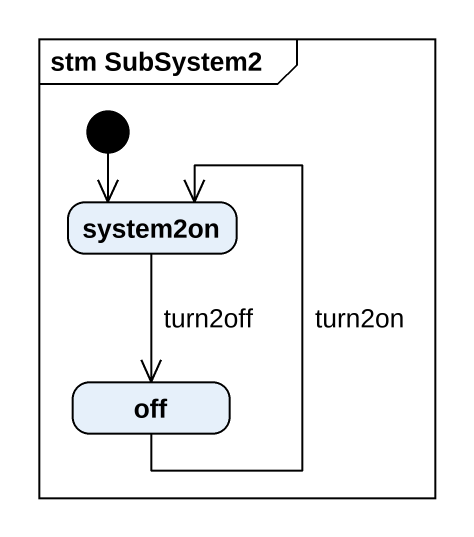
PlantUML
@startuml
mainframe stm SubSystem2
hide empty description
state system2on
state off
[*] --> system2on
system2on --> off : turn2off
off -up-> system2on : turn2on
@enduml
